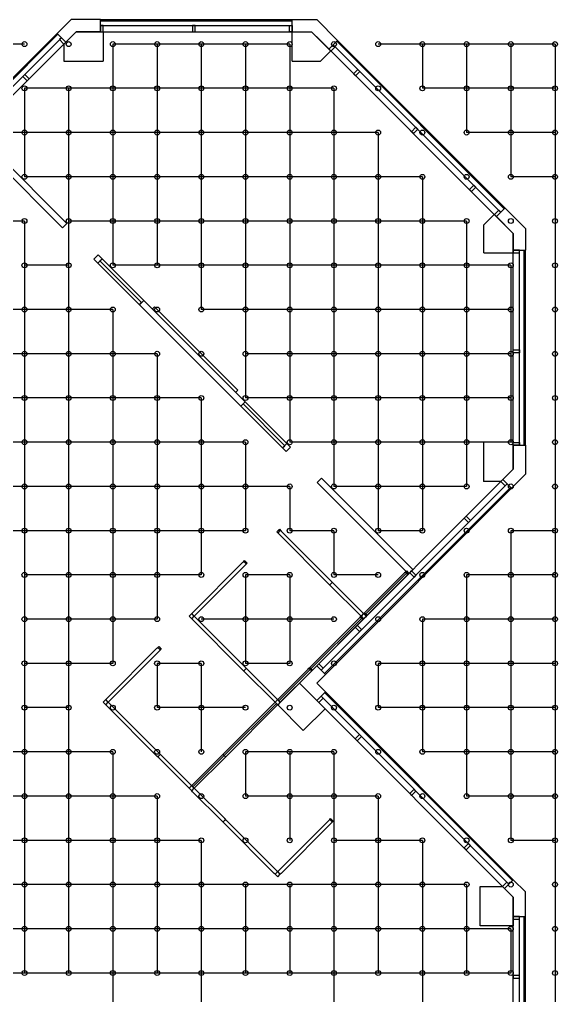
# Model space of a CAD drawing. Header units: inches. Extents: x 1102 to 3431, y 1202 to 3384.
# Drawn here: x 2972 to 3410, y 2590 to 3384 of the extents above; entities that cross this region are included whole.
import ezdxf

# ---------------------------------------------------------------- set-up
doc = ezdxf.new("R2010")
doc.units = ezdxf.units.IN
doc.header["$MEASUREMENT"] = 0
for name, color, linetype in [('E-B-FURR', 6, 'CONTINUOUS'), ('E-B-GLAZ', 8, 'CONTINUOUS'), ('E-B-MULL', 8, 'CONTINUOUS'), ('E-B-SHEL', 2, 'CONTINUOUS'), ('PANELS_201', 6, 'CONTINUOUS')]:
    doc.layers.add(name, color=color, linetype=linetype)

msp = doc.modelspace()

# ---------------------------------------------------------------- linework, layer by layer
at = {"layer": 'E-B-FURR'}
for p, q in [((3018.019847, 3374), (2858.142136, 3214)), ((3018.019847, 3374), (3194, 3374)), ((3040, 3374), (3040, 3350)), ((3008, 3363.857864), (3008, 3350)), ((3216.928932, 3366.928932), (3366.928932, 3216.928932)), ((3216.928932, 3350), (3225.393398, 3358.464466)), ((3008, 3350), (3040, 3350)), ((3194, 3350), (3216.928932, 3350)), ((3010.602384, 3217.99726), (2938.477493, 3290.122152)), ((3293.696699, 3290.161165), (3290.161165, 3293.696699)), ((3007.06685, 3214.461726), (2934.941959, 3286.586618)), ((3350, 3216.928932), (3358.464466, 3225.393398)), ((3350, 3194), (3350, 3216.928932)), ((3374, 3018.143267), (3374, 3194)), ((3188.976447, 3032.55213), (3032.522694, 3189.005882)), ((3192.51198, 3036.087664), (3036.058228, 3192.541416)), ((3149.790176, 3082.233401), (3081.907925, 3150.115652)), ((3374, 3039.99855), (3349.843079, 3039.99855)), ((3349.843079, 3039.99855), (3349.843079, 3007.99855)), ((3374, 3018.143267), (3214, 2858.142136)), ((3292.214037, 2936.385608), (3217.967825, 3010.63182)), ((3288.678503, 2932.850074), (3214.432291, 3007.096286)), ((3364, 3007.99855), (3349.843079, 3007.99855)), ((3289.650775, 2933.822346), (3288.678503, 2932.850074)), ((3291.241765, 2935.413336), (3292.214037, 2936.385608)), ((3203.039845, 2805.46268), (3182.180195, 2826.32233)), ((3366.928932, 2676.928932), (3220.717514, 2823.14035)), ((3374, 2318), (3374, 2654))]:
    msp.add_line(p, q, dxfattribs=at)
at = {"layer": 'E-B-FURR', "color": 3}
for p, q in [((2976, 3364), (2940, 3364)), ((3048, 3364), (3048, 3328)), ((3084, 3364), (3048, 3364)), ((3084, 3364), (3084, 3328)), ((3120, 3364), (3084, 3364)), ((3120, 3364), (3120, 3328)), ((3156, 3364), (3120, 3364)), ((3156, 3364), (3156, 3328)), ((3192, 3364), (3156, 3364)), ((3192, 3364), (3192, 3328)), ((3300, 3364), (3264, 3364)), ((3300, 3364), (3300, 3328)), ((3336, 3364), (3300, 3364)), ((3336, 3364), (3336, 3328)), ((3372, 3364), (3336, 3364)), ((3372, 3364), (3372, 3328)), ((3408, 3364), (3372, 3364)), ((3408, 3364), (3408, 3328)), ((2976, 3328), (2976, 3292)), ((3012, 3328), (2976, 3328)), ((3012, 3328), (3012, 3292)), ((3048, 3328), (3012, 3328)), ((3048, 3328), (3048, 3292)), ((3084, 3328), (3048, 3328)), ((3084, 3328), (3084, 3292)), ((3120, 3328), (3084, 3328)), ((3120, 3328), (3120, 3292)), ((3156, 3328), (3120, 3328)), ((3156, 3328), (3156, 3292)), ((3192, 3328), (3156, 3328)), ((3192, 3328), (3192, 3292)), ((3228, 3328), (3192, 3328)), ((3228, 3328), (3228, 3292)), ((3336, 3328), (3300, 3328)), ((3336, 3328), (3336, 3292)), ((3372, 3328), (3336, 3328)), ((3372, 3328), (3372, 3292)), ((3408, 3328), (3372, 3328)), ((3408, 3328), (3408, 3292)), ((2976, 3292), (2940, 3292)), ((2976, 3292), (2976, 3256)), ((3012, 3292), (2976, 3292)), ((3012, 3292), (3012, 3256)), ((3048, 3292), (3012, 3292)), ((3048, 3292), (3048, 3256)), ((3084, 3292), (3048, 3292)), ((3084, 3292), (3084, 3256)), ((3120, 3292), (3084, 3292)), ((3120, 3292), (3120, 3256)), ((3156, 3292), (3120, 3292)), ((3156, 3292), (3156, 3256)), ((3192, 3292), (3156, 3292)), ((3192, 3292), (3192, 3256)), ((3228, 3292), (3192, 3292)), ((3228, 3292), (3228, 3256)), ((3264, 3292), (3228, 3292)), ((3264, 3292), (3264, 3256)), ((3372, 3292), (3336, 3292)), ((3372, 3292), (3372, 3256)), ((3408, 3292), (3372, 3292)), ((3408, 3292), (3408, 3256)), ((3012, 3256), (2976, 3256)), ((3012, 3256), (3012, 3220)), ((3048, 3256), (3012, 3256)), ((3048, 3256), (3048, 3220)), ((3084, 3256), (3048, 3256)), ((3084, 3256), (3084, 3220)), ((3120, 3256), (3084, 3256)), ((3120, 3256), (3120, 3220)), ((3156, 3256), (3120, 3256)), ((3156, 3256), (3156, 3220)), ((3192, 3256), (3156, 3256)), ((3192, 3256), (3192, 3220)), ((3228, 3256), (3192, 3256)), ((3228, 3256), (3228, 3220)), ((3264, 3256), (3228, 3256)), ((3264, 3256), (3264, 3220)), ((3300, 3256), (3264, 3256)), ((3300, 3256), (3300, 3220)), ((3408, 3256), (3372, 3256)), ((3408, 3256), (3408, 3220)), ((2976, 3220), (2940, 3220)), ((2976, 3220), (2976, 3184)), ((3012, 3220), (3012, 3184)), ((3048, 3220), (3012, 3220)), ((3048, 3220), (3048, 3184)), ((3084, 3220), (3048, 3220)), ((3084, 3220), (3084, 3184)), ((3120, 3220), (3084, 3220)), ((3120, 3220), (3120, 3184)), ((3156, 3220), (3120, 3220)), ((3156, 3220), (3156, 3184)), ((3192, 3220), (3156, 3220)), ((3192, 3220), (3192, 3184)), ((3228, 3220), (3192, 3220)), ((3228, 3220), (3228, 3184)), ((3264, 3220), (3228, 3220)), ((3264, 3220), (3264, 3184)), ((3300, 3220), (3264, 3220)), ((3300, 3220), (3300, 3184)), ((3336, 3220), (3300, 3220)), ((3336, 3220), (3336, 3184)), ((3408, 3220), (3408, 3184)), ((2976, 3184), (2976, 3148)), ((3012, 3184), (2976, 3184)), ((3012, 3184), (3012, 3148)), ((3084, 3184), (3048, 3184)), ((3120, 3184), (3084, 3184)), ((3120, 3184), (3120, 3148)), ((3156, 3184), (3120, 3184)), ((3156, 3184), (3156, 3148)), ((3192, 3184), (3156, 3184)), ((3192, 3184), (3192, 3148)), ((3228, 3184), (3192, 3184)), ((3228, 3184), (3228, 3148)), ((3264, 3184), (3228, 3184)), ((3264, 3184), (3264, 3148)), ((3300, 3184), (3264, 3184)), ((3300, 3184), (3300, 3148)), ((3336, 3184), (3300, 3184)), ((3336, 3184), (3336, 3148)), ((3372, 3184), (3336, 3184)), ((3372, 3184), (3372, 3148)), ((3408, 3184), (3408, 3148)), ((2976, 3148), (2940, 3148)), ((2976, 3148), (2976, 3112)), ((3012, 3148), (2976, 3148)), ((3012, 3148), (3012, 3112)), ((3048, 3148), (3012, 3148)), ((3048, 3148), (3048, 3112)), ((3156, 3148), (3120, 3148)), ((3156, 3148), (3156, 3112)), ((3192, 3148), (3156, 3148)), ((3192, 3148), (3192, 3112)), ((3228, 3148), (3192, 3148)), ((3228, 3148), (3228, 3112)), ((3264, 3148), (3228, 3148)), ((3264, 3148), (3264, 3112)), ((3300, 3148), (3264, 3148)), ((3300, 3148), (3300, 3112)), ((3336, 3148), (3300, 3148)), ((3336, 3148), (3336, 3112)), ((3372, 3148), (3336, 3148)), ((3372, 3148), (3372, 3112)), ((3408, 3148), (3408, 3112)), ((2976, 3112), (2940, 3112)), ((2976, 3112), (2976, 3076)), ((3012, 3112), (2976, 3112)), ((3012, 3112), (3012, 3076)), ((3048, 3112), (3012, 3112)), ((3048, 3112), (3048, 3076)), ((3084, 3112), (3048, 3112)), ((3084, 3112), (3084, 3076)), ((3156, 3112), (3156, 3076)), ((3192, 3112), (3156, 3112)), ((3192, 3112), (3192, 3076)), ((3228, 3112), (3192, 3112)), ((3228, 3112), (3228, 3076)), ((3264, 3112), (3228, 3112)), ((3264, 3112), (3264, 3076)), ((3300, 3112), (3264, 3112)), ((3300, 3112), (3300, 3076)), ((3336, 3112), (3300, 3112)), ((3336, 3112), (3336, 3076)), ((3372, 3112), (3336, 3112)), ((3372, 3112), (3372, 3076)), ((3408, 3112), (3408, 3076)), ((2976, 3076), (2940, 3076)), ((2976, 3076), (2976, 3040)), ((3012, 3076), (2976, 3076)), ((3012, 3076), (3012, 3040)), ((3048, 3076), (3012, 3076)), ((3048, 3076), (3048, 3040)), ((3084, 3076), (3048, 3076)), ((3084, 3076), (3084, 3040)), ((3120, 3076), (3084, 3076)), ((3120, 3076), (3120, 3040)), ((3192, 3076), (3156, 3076)), ((3192, 3076), (3192, 3040)), ((3228, 3076), (3192, 3076)), ((3228, 3076), (3228, 3040)), ((3264, 3076), (3228, 3076)), ((3264, 3076), (3264, 3040)), ((3300, 3076), (3264, 3076)), ((3300, 3076), (3300, 3040)), ((3336, 3076), (3300, 3076)), ((3336, 3076), (3336, 3040)), ((3372, 3076), (3336, 3076)), ((3372, 3076), (3372, 3040)), ((3408, 3076), (3408, 3040)), ((2976, 3040), (2940, 3040)), ((2976, 3040), (2976, 3004)), ((3012, 3040), (2976, 3040)), ((3012, 3040), (3012, 3004)), ((3048, 3040), (3012, 3040)), ((3048, 3040), (3048, 3004)), ((3084, 3040), (3048, 3040)), ((3084, 3040), (3084, 3004)), ((3120, 3040), (3084, 3040)), ((3120, 3040), (3120, 3004)), ((3156, 3040), (3120, 3040)), ((3156, 3040), (3156, 3004)), ((3228, 3040), (3192, 3040)), ((3228, 3040), (3228, 3004)), ((3264, 3040), (3228, 3040)), ((3264, 3040), (3264, 3004)), ((3300, 3040), (3264, 3040)), ((3300, 3040), (3300, 3004)), ((3336, 3040), (3300, 3040)), ((3336, 3040), (3336, 3004)), ((3372, 3040), (3336, 3040)), ((3408, 3040), (3408, 3004)), ((2976, 3004), (2940, 3004)), ((2976, 3004), (2976, 2968)), ((3012, 3004), (2976, 3004)), ((3012, 3004), (3012, 2968)), ((3048, 3004), (3012, 3004)), ((3048, 3004), (3048, 2968)), ((3084, 3004), (3048, 3004)), ((3084, 3004), (3084, 2968)), ((3120, 3004), (3084, 3004)), ((3120, 3004), (3120, 2968)), ((3156, 3004), (3120, 3004)), ((3156, 3004), (3156, 2968)), ((3192, 3004), (3156, 3004)), ((3192, 3004), (3192, 2968)), ((3264, 3004), (3228, 3004)), ((3264, 3004), (3264, 2968)), ((3300, 3004), (3264, 3004)), ((3300, 3004), (3300, 2968)), ((3336, 3004), (3300, 3004)), ((3408, 3004), (3408, 2968)), ((2976, 2968), (2940, 2968)), ((2976, 2968), (2976, 2932)), ((3012, 2968), (2976, 2968)), ((3012, 2968), (3012, 2932)), ((3048, 2968), (3012, 2968)), ((3048, 2968), (3048, 2932)), ((3084, 2968), (3048, 2968)), ((3084, 2968), (3084, 2932)), ((3120, 2968), (3084, 2968)), ((3120, 2968), (3120, 2932)), ((3156, 2968), (3120, 2968)), ((3228, 2968), (3192, 2968)), ((3228, 2968), (3228, 2932)), ((3300, 2968), (3264, 2968)), ((3372, 2968), (3372, 2932)), ((3408, 2968), (3372, 2968)), ((3408, 2968), (3408, 2932)), ((2976, 2932), (2976, 2896)), ((3012, 2932), (2976, 2932)), ((3012, 2932), (3012, 2896)), ((3048, 2932), (3012, 2932)), ((3048, 2932), (3048, 2896)), ((3084, 2932), (3048, 2932)), ((3084, 2932), (3084, 2896)), ((3120, 2932), (3084, 2932)), ((3156, 2932), (3156, 2896)), ((3192, 2932), (3156, 2932)), ((3192, 2932), (3192, 2896)), ((3264, 2932), (3228, 2932)), ((3336, 2932), (3336, 2896)), ((3372, 2932), (3336, 2932)), ((3372, 2932), (3372, 2896)), ((3408, 2932), (3372, 2932)), ((3408, 2932), (3408, 2896)), ((2976, 2896), (2976, 2860)), ((3012, 2896), (2976, 2896)), ((3012, 2896), (3012, 2860)), ((3048, 2896), (3012, 2896)), ((3048, 2896), (3048, 2860)), ((3084, 2896), (3048, 2896)), ((3156, 2896), (3120, 2896)), ((3156, 2896), (3156, 2860)), ((3192, 2896), (3156, 2896)), ((3192, 2896), (3192, 2860)), ((3228, 2896), (3192, 2896)), ((3300, 2896), (3300, 2860)), ((3336, 2896), (3300, 2896)), ((3336, 2896), (3336, 2860)), ((3372, 2896), (3336, 2896)), ((3372, 2896), (3372, 2860)), ((3408, 2896), (3372, 2896)), ((3408, 2896), (3408, 2860)), ((2976, 2860), (2976, 2824)), ((3012, 2860), (2976, 2860)), ((3012, 2860), (3012, 2824)), ((3048, 2860), (3012, 2860)), ((3084, 2860), (3084, 2824)), ((3120, 2860), (3084, 2860)), ((3120, 2860), (3120, 2824)), ((3192, 2860), (3156, 2860)), ((3264, 2860), (3264, 2824)), ((3300, 2860), (3264, 2860)), ((3300, 2860), (3300, 2824)), ((3336, 2860), (3300, 2860)), ((3336, 2860), (3336, 2824)), ((3372, 2860), (3336, 2860)), ((3372, 2860), (3372, 2824)), ((3408, 2860), (3372, 2860)), ((3408, 2860), (3408, 2824)), ((2976, 2824), (2976, 2788)), ((3012, 2824), (2976, 2824)), ((3012, 2824), (3012, 2788)), ((3120, 2824), (3084, 2824)), ((3120, 2824), (3120, 2788)), ((3156, 2824), (3120, 2824)), ((3300, 2824), (3264, 2824)), ((3300, 2824), (3300, 2788)), ((3336, 2824), (3300, 2824)), ((3336, 2824), (3336, 2788)), ((3372, 2824), (3336, 2824)), ((3372, 2824), (3372, 2788)), ((3408, 2824), (3372, 2824)), ((3408, 2824), (3408, 2788)), ((2976, 2788), (2940, 2788)), ((2976, 2788), (2976, 2752)), ((3012, 2788), (2976, 2788)), ((3012, 2788), (3012, 2752)), ((3048, 2788), (3012, 2788)), ((3048, 2788), (3048, 2752)), ((3156, 2788), (3156, 2752)), ((3192, 2788), (3156, 2788)), ((3192, 2788), (3192, 2752)), ((3228, 2788), (3192, 2788)), ((3228, 2788), (3228, 2752)), ((3336, 2788), (3300, 2788)), ((3336, 2788), (3336, 2752)), ((3372, 2788), (3336, 2788)), ((3372, 2788), (3372, 2752)), ((3408, 2788), (3372, 2788)), ((3408, 2788), (3408, 2752)), ((2976, 2752), (2940, 2752)), ((2976, 2752), (2976, 2716)), ((3012, 2752), (2976, 2752)), ((3012, 2752), (3012, 2716)), ((3048, 2752), (3012, 2752)), ((3048, 2752), (3048, 2716)), ((3084, 2752), (3048, 2752)), ((3084, 2752), (3084, 2716)), ((3192, 2752), (3156, 2752)), ((3192, 2752), (3192, 2716)), ((3228, 2752), (3192, 2752)), ((3228, 2752), (3228, 2716)), ((3264, 2752), (3228, 2752)), ((3264, 2752), (3264, 2716)), ((3372, 2752), (3336, 2752)), ((3372, 2752), (3372, 2716)), ((3408, 2752), (3372, 2752)), ((3408, 2752), (3408, 2716)), ((2976, 2716), (2940, 2716)), ((2976, 2716), (2976, 2680)), ((3012, 2716), (2976, 2716)), ((3012, 2716), (3012, 2680)), ((3048, 2716), (3012, 2716)), ((3048, 2716), (3048, 2680)), ((3084, 2716), (3048, 2716)), ((3084, 2716), (3084, 2680)), ((3120, 2716), (3084, 2716)), ((3120, 2716), (3120, 2680)), ((3228, 2716), (3228, 2680)), ((3264, 2716), (3228, 2716)), ((3264, 2716), (3264, 2680)), ((3300, 2716), (3264, 2716)), ((3300, 2716), (3300, 2680)), ((3408, 2716), (3372, 2716)), ((3408, 2716), (3408, 2680)), ((2976, 2680), (2940, 2680)), ((2976, 2680), (2976, 2644)), ((3012, 2680), (2976, 2680)), ((3012, 2680), (3012, 2644)), ((3048, 2680), (3012, 2680)), ((3048, 2680), (3048, 2644)), ((3084, 2680), (3048, 2680)), ((3084, 2680), (3084, 2644)), ((3120, 2680), (3084, 2680)), ((3120, 2680), (3120, 2644)), ((3156, 2680), (3120, 2680)), ((3156, 2680), (3156, 2644)), ((3192, 2680), (3156, 2680)), ((3192, 2680), (3192, 2644)), ((3228, 2680), (3192, 2680)), ((3228, 2680), (3228, 2644)), ((3264, 2680), (3228, 2680)), ((3264, 2680), (3264, 2644)), ((3300, 2680), (3264, 2680)), ((3300, 2680), (3300, 2644)), ((3336, 2680), (3300, 2680)), ((3336, 2680), (3336, 2644)), ((3408, 2680), (3408, 2644)), ((2976, 2644), (2940, 2644)), ((2976, 2644), (2976, 2608)), ((3012, 2644), (2976, 2644)), ((3012, 2644), (3012, 2608)), ((3048, 2644), (3012, 2644)), ((3048, 2644), (3048, 2608)), ((3084, 2644), (3048, 2644)), ((3084, 2644), (3084, 2608)), ((3120, 2644), (3084, 2644)), ((3120, 2644), (3120, 2608)), ((3156, 2644), (3120, 2644)), ((3156, 2644), (3156, 2608)), ((3192, 2644), (3156, 2644)), ((3192, 2644), (3192, 2608)), ((3228, 2644), (3192, 2644)), ((3228, 2644), (3228, 2608)), ((3264, 2644), (3228, 2644)), ((3264, 2644), (3264, 2608)), ((3300, 2644), (3264, 2644)), ((3300, 2644), (3300, 2608)), ((3336, 2644), (3300, 2644)), ((3336, 2644), (3336, 2608)), ((3372, 2644), (3336, 2644)), ((3372, 2644), (3372, 2608)), ((3408, 2644), (3408, 2608)), ((2976, 2608), (2940, 2608)), ((3012, 2608), (2976, 2608)), ((3048, 2608), (3012, 2608)), ((3048, 2608), (3048, 2572)), ((3084, 2608), (3048, 2608)), ((3120, 2608), (3084, 2608)), ((3120, 2608), (3120, 2572)), ((3156, 2608), (3120, 2608)), ((3192, 2608), (3156, 2608)), ((3228, 2608), (3192, 2608)), ((3228, 2608), (3228, 2572)), ((3264, 2608), (3228, 2608)), ((3300, 2608), (3264, 2608)), ((3300, 2608), (3300, 2572)), ((3336, 2608), (3300, 2608)), ((3372, 2608), (3336, 2608)), ((3408, 2608), (3408, 2572))]:
    msp.add_line(p, q, dxfattribs=at)
at = {"layer": 'E-B-FURR'}
for points in [[(3194, 3350), (3194, 3374), (3209.857864, 3374), (3216.928932, 3366.928932)], [(3010.602384, 3217.99726), (3007.06685, 3214.461726)], [(3350, 3194), (3374, 3194), (3374, 3209.857864), (3366.928932, 3216.928932)], [(3036.058228, 3192.541416), (3032.522694, 3189.005882)], [(3081.907925, 3150.115652), (3080.338, 3148.545727)], [(3149.790176, 3082.233401), (3148.220251, 3080.663476)], [(3192.51198, 3036.087664), (3188.976447, 3032.55213)], [(3217.967825, 3010.63182), (3214.432291, 3007.096286)], [(3182.180195, 2826.32233), (3199.857864, 2844)], [(3199.857864, 2844), (3220.717514, 2823.14035)], [(3203.039845, 2805.46268), (3220.717514, 2823.14035)], [(3374, 2669.857864), (3374, 2646.519922), (3347, 2646.519922), (3347, 2678.519922), (3365.337942, 2678.519922)]]:
    msp.add_lwpolyline(points, dxfattribs=at)
for centre in [(2976, 3364), (3012, 3364), (3048, 3364), (3084, 3364), (3120, 3364), (3156, 3364), (3192, 3364), (3228, 3364), (3264, 3364), (3300, 3364), (3336, 3364), (3372, 3364), (3408, 3364), (2976, 3328), (3012, 3328), (3048, 3328), (3084, 3328), (3120, 3328), (3156, 3328), (3192, 3328), (3228, 3328), (3264, 3328), (3300, 3328), (3336, 3328), (3372, 3328), (3408, 3328), (2976, 3292), (3012, 3292), (3048, 3292), (3084, 3292), (3120, 3292), (3156, 3292), (3192, 3292), (3228, 3292), (3264, 3292), (3300, 3292), (3336, 3292), (3372, 3292), (3408, 3292), (2976, 3256), (3012, 3256), (3048, 3256), (3084, 3256), (3120, 3256), (3156, 3256), (3192, 3256), (3228, 3256), (3264, 3256), (3300, 3256), (3336, 3256), (3372, 3256), (3408, 3256), (2976, 3220), (3012, 3220), (3048, 3220), (3084, 3220), (3120, 3220), (3156, 3220), (3192, 3220), (3228, 3220), (3264, 3220), (3300, 3220), (3336, 3220), (3372, 3220), (3408, 3220), (2976, 3184), (3012, 3184), (3048, 3184), (3084, 3184), (3120, 3184), (3156, 3184), (3192, 3184), (3228, 3184), (3264, 3184), (3300, 3184), (3336, 3184), (3372, 3184), (3408, 3184), (2976, 3148), (3012, 3148), (3048, 3148), (3084, 3148), (3120, 3148), (3156, 3148), (3192, 3148), (3228, 3148), (3264, 3148), (3300, 3148), (3336, 3148), (3372, 3148), (3408, 3148), (2976, 3112), (3012, 3112), (3048, 3112), (3084, 3112), (3120, 3112), (3156, 3112), (3192, 3112), (3228, 3112), (3264, 3112), (3300, 3112), (3336, 3112), (3372, 3112), (3408, 3112), (2976, 3076), (3012, 3076), (3048, 3076), (3084, 3076), (3120, 3076), (3156, 3076), (3192, 3076), (3228, 3076), (3264, 3076), (3300, 3076), (3336, 3076), (3372, 3076), (3408, 3076), (2976, 3040), (3012, 3040), (3048, 3040), (3084, 3040), (3120, 3040), (3156, 3040), (3192, 3040), (3228, 3040), (3264, 3040), (3300, 3040), (3336, 3040), (3372, 3040), (3408, 3040), (2976, 3004), (3012, 3004), (3048, 3004), (3084, 3004), (3120, 3004), (3156, 3004), (3192, 3004), (3228, 3004), (3264, 3004), (3300, 3004), (3336, 3004), (3372, 3004), (3408, 3004), (2976, 2968), (3012, 2968), (3048, 2968), (3084, 2968), (3120, 2968), (3156, 2968), (3192, 2968), (3228, 2968), (3264, 2968), (3300, 2968), (3336, 2968), (3372, 2968), (3408, 2968), (2976, 2932), (3012, 2932), (3048, 2932), (3084, 2932), (3120, 2932), (3156, 2932), (3192, 2932), (3228, 2932), (3264, 2932), (3300, 2932), (3336, 2932), (3372, 2932), (3408, 2932), (2976, 2896), (3012, 2896), (3048, 2896), (3084, 2896), (3120, 2896), (3156, 2896), (3192, 2896), (3228, 2896), (3264, 2896), (3300, 2896), (3336, 2896), (3372, 2896), (3408, 2896), (2976, 2860), (3012, 2860), (3048, 2860), (3084, 2860), (3120, 2860), (3156, 2860), (3192, 2860), (3228, 2860), (3264, 2860), (3300, 2860), (3336, 2860), (3372, 2860), (3408, 2860), (2976, 2824), (3012, 2824), (3048, 2824), (3084, 2824), (3120, 2824), (3156, 2824), (3192, 2824), (3228, 2824), (3264, 2824), (3300, 2824), (3336, 2824), (3372, 2824), (3408, 2824), (2976, 2788), (3012, 2788), (3048, 2788), (3084, 2788), (3120, 2788), (3156, 2788), (3192, 2788), (3228, 2788), (3264, 2788), (3300, 2788), (3336, 2788), (3372, 2788), (3408, 2788), (2976, 2752), (3012, 2752), (3048, 2752), (3084, 2752), (3120, 2752), (3156, 2752), (3192, 2752), (3228, 2752), (3264, 2752), (3300, 2752), (3336, 2752), (3372, 2752), (3408, 2752), (2976, 2716), (3012, 2716), (3048, 2716), (3084, 2716), (3120, 2716), (3156, 2716), (3192, 2716), (3228, 2716), (3264, 2716), (3300, 2716), (3336, 2716), (3372, 2716), (3408, 2716), (2976, 2680), (3012, 2680), (3048, 2680), (3084, 2680), (3120, 2680), (3156, 2680), (3192, 2680), (3228, 2680), (3264, 2680), (3300, 2680), (3336, 2680), (3372, 2680), (3408, 2680), (2976, 2644), (3012, 2644), (3048, 2644), (3084, 2644), (3120, 2644), (3156, 2644), (3192, 2644), (3228, 2644), (3264, 2644), (3300, 2644), (3336, 2644), (3372, 2644), (3408, 2644), (2976, 2608), (3012, 2608), (3048, 2608), (3084, 2608), (3120, 2608), (3156, 2608), (3192, 2608), (3228, 2608), (3264, 2608), (3300, 2608), (3336, 2608), (3372, 2608), (3408, 2608)]:
    msp.add_circle(centre, 2, dxfattribs=at)
at = {"layer": 'E-B-GLAZ'}
for p, q in [((3037.90924, 3384), (3194, 3384)), ((3037.90924, 3383), (3194, 3383)), ((3037.90924, 3379), (3194, 3379)), ((3002.620262, 3372.73618), (2851.071068, 3221.071068)), ((3003.327368, 3372.029073), (2851.778175, 3220.363961)), ((3006.155796, 3369.200646), (2854.606602, 3217.535534)), ((3227.44004, 3363.488893), (3363.724414, 3227.204518)), ((3230.268467, 3366.31732), (3366.552842, 3230.032945)), ((3230.975573, 3367.024427), (3367.259948, 3230.740052)), ((3379, 3037.584424), (3379, 3194)), ((3383, 3037.584424), (3383, 3196.399693)), ((3384, 3037.584424), (3384, 3196.399693)), ((3069.583729, 3151.79952), (3073.119263, 3155.335054)), ((3186.152577, 3035.303779), (3189.688111, 3038.839313)), ((3369.011867, 3006.084006), (3217.535534, 2854.606602)), ((3371.840295, 3003.255579), (3220.363961, 2851.778175)), ((3372.547401, 3002.548472), (3221.071068, 2851.071068)), ((3373.292893, 2683.292893), (3220.363961, 2836.221825)), ((3374, 2684), (3221.071068, 2836.928932)), ((3370.464466, 2680.464466), (3217.535534, 2833.393398)), ((3379, 2318), (3379, 2654)), ((3383, 2318), (3383, 2654)), ((3384, 2318), (3384, 2654))]:
    msp.add_line(p, q, dxfattribs=at)
for points in [[(3073.119263, 3155.335054), (3069.583729, 3151.79952), (3071.449534, 3153.665325), (3037.508408, 3187.606451), (3039.178137, 3189.27618), (3035.642603, 3185.740646)], [(3189.688111, 3038.839313), (3186.152577, 3035.303779), (3188.018382, 3037.169584), (3154.077256, 3071.110709), (3155.746985, 3072.780438), (3152.211451, 3069.244904)]]:
    msp.add_lwpolyline(points, dxfattribs=at)
at = {"layer": 'E-B-MULL'}
for points in [[(3037.90924, 3379), (3037.90924, 3374), (3040.15924, 3374), (3040.15924, 3379)], [(3112.875, 3379), (3112.875, 3374), (3115.125, 3374), (3115.125, 3379)], [(3194, 3379), (3194, 3374), (3191.75, 3374), (3191.75, 3379)], [(3004.564805, 3367.609656), (3008.100339, 3364.074122), (3009.691329, 3365.665112), (3006.155796, 3369.200646)], [(3228.979523, 3361.846415), (3225.443989, 3358.310881), (3223.852999, 3359.901871), (3227.388533, 3363.437405)], [(2974.655069, 3337.584001), (2978.190602, 3334.048467), (2979.781593, 3335.639457), (2976.246059, 3339.174991)], [(3249.102291, 3341.826641), (3245.566757, 3338.291108), (3243.975767, 3339.882098), (3247.5113, 3343.417632)], [(3296.259961, 3294.668971), (3292.724427, 3291.133437), (3291.133437, 3292.724427), (3294.668971, 3296.259961)], [(3341.826641, 3249.102291), (3338.291108, 3245.566757), (3339.882098, 3243.975767), (3343.417632, 3247.5113)], [(3363.814251, 3227.294354), (3360.278717, 3223.75882), (3358.687726, 3225.34981), (3362.22326, 3228.885344)], [(3379, 3196.399693), (3374, 3196.399693), (3374, 3194.149693), (3379, 3194.149693)], [(3379, 3112.875), (3374, 3112.875), (3374, 3115.125), (3379, 3115.125)], [(3379, 3037.584424), (3374, 3037.584424), (3374, 3039.834424), (3379, 3039.834424)], [(3367.420877, 3004.493016), (3363.885343, 3008.02855), (3365.476334, 3009.61954), (3369.011867, 3006.084006)], [(3337.584001, 2974.655069), (3334.048467, 2978.190602), (3335.639457, 2979.781593), (3339.174991, 2976.246059)], [(3293.204505, 2930.275573), (3289.668971, 2933.811107), (3291.259961, 2935.402097), (3294.795495, 2931.866563)], [(3250.415999, 2887.487067), (3246.880465, 2891.022601), (3245.289475, 2889.431611), (3248.825009, 2885.896077)], [(3217.535534, 2854.606602), (3214, 2858.142136), (3215.59099, 2859.733126), (3219.126524, 2856.197592)], [(3217.535534, 2833.393398), (3214, 2829.857864), (3215.59099, 2828.266874), (3219.126524, 2831.802408)], [(3250.415999, 2800.512933), (3246.880465, 2796.977399), (3245.289475, 2798.568389), (3248.825009, 2802.103923)], [(3293.204505, 2757.724427), (3289.668971, 2754.188893), (3291.259961, 2752.597903), (3294.795495, 2756.133437)], [(3337.584001, 2713.344931), (3334.048467, 2709.809398), (3335.639457, 2708.218407), (3339.174991, 2711.753941)], [(3368.873476, 2682.055456), (3365.337942, 2678.519922), (3366.928932, 2676.928932), (3370.464466, 2680.464466)], [(3379, 2654), (3374, 2654), (3374, 2651.75), (3379, 2651.75)], [(3379, 2606), (3374, 2606), (3374, 2603.75), (3379, 2603.75)]]:
    msp.add_lwpolyline(points, close=True, dxfattribs=at)
at = {"layer": 'E-B-SHEL'}
for p, q in [((3002.620262, 3372.73618), (3014, 3384)), ((3037.90924, 3384), (3014, 3384)), ((3037.90924, 3374), (3037.90924, 3384)), ((3194, 3374), (3194, 3384)), ((3194, 3384), (3214, 3384)), ((3230.975573, 3367.024427), (3214, 3384)), ((3009.691329, 3365.665112), (3002.620262, 3372.73618)), ((3009.691329, 3365.665112), (3018.142136, 3374)), ((3037.90924, 3374), (3018.142136, 3374)), ((3194, 3374), (3209.857864, 3374)), ((3223.904506, 3359.953359), (3209.857864, 3374)), ((3223.853011, 3359.901864), (3230.975573, 3367.024427)), ((3367.349784, 3230.829888), (3360.278717, 3223.75882)), ((3384, 3214), (3367.259948, 3230.740052)), ((3374, 3209.857864), (3360.329429, 3223.739782)), ((3374, 3209.857864), (3374, 3194)), ((3384, 3214), (3384, 3196.399693)), ((3374, 3196.399693), (3384, 3196.399693)), ((3374, 3037.584424), (3384, 3037.584424)), ((3374, 3037.584424), (3374, 3018.142136)), ((3384, 3037.584424), (3384, 3014)), ((3365.476334, 3009.61954), (3374, 3018.142136)), ((3372.547401, 3002.548472), (3384, 3014)), ((3365.476334, 3009.61954), (3372.547401, 3002.548472)), ((3214, 2858.142136), (3199.857864, 2844)), ((3221.071068, 2851.071068), (3214, 2858.142136)), ((3214, 2829.857864), (3199.857864, 2844)), ((3221.071068, 2851.071068), (3214, 2844)), ((3221.071068, 2836.928932), (3214, 2844)), ((3221.071068, 2836.928932), (3214, 2829.857864)), ((3366.928932, 2676.928932), (3374, 2684)), ((3366.928932, 2676.928932), (3374, 2669.857864)), ((3374, 2684), (3384, 2674)), ((3374, 2654), (3374, 2669.857864)), ((3384, 2654), (3384, 2674)), ((3374, 2654), (3384, 2654))]:
    msp.add_line(p, q, dxfattribs=at)
at = {"layer": 'PANELS_201', "linetype": 'Continuous'}
for p, q in [((3254.305087, 2898.447222), (3252.183766, 2900.568542)), ((3250.062446, 2898.447222), (3252.183766, 2896.325902)), ((3209.757359, 2853.899495), (3207.636039, 2856.020815))]:
    msp.add_line(p, q, dxfattribs=at)
for points in [[(3182.887302, 2965.622366), (3182.180195, 2966.329473), (3181.473088, 2967.03658), (3183.594408, 2969.1579), (3185.008622, 2967.743687)], [(3184.301515, 2968.450793), (3182.180195, 2966.329473)], [(3223.899495, 2924.610173), (3182.887302, 2965.622366)], [(3226.020815, 2926.731493), (3185.008622, 2967.743687)], [(3112.88373, 2901.275649), (3153.895924, 2942.287843)], [(3115.005051, 2899.154329), (3156.017244, 2940.166522)], [(3153.895924, 2942.287843), (3154.60303, 2942.994949), (3155.310137, 2943.702056), (3157.431458, 2941.580736), (3156.017244, 2940.166522)], [(3156.724351, 2940.873629), (3154.60303, 2942.994949)], [(3285.417785, 2933.802561), (3252.890873, 2901.275649)], [(3287.185552, 2933.449008), (3253.244426, 2899.507882)], [(3287.539105, 2931.681241), (3255.012193, 2899.154329)], [(3285.495675, 2933.948652), (3286.23882, 2934.617782), (3286.981965, 2935.286913), (3288.989357, 2933.057478), (3287.503067, 2931.719217)], [(3288.246212, 2932.388348), (3286.23882, 2934.617782)], [(3225.313708, 2923.195959), (3223.899495, 2924.610173)], [(3224.606602, 2923.903066), (3226.727922, 2926.024387)], [(3249.355339, 2899.154329), (3225.313708, 2923.195959)], [(3227.435029, 2925.31728), (3226.020815, 2926.731493)], [(3251.476659, 2901.275649), (3227.435029, 2925.31728)], [(3112.176624, 2900.568542), (3110.055303, 2898.447222), (3112.176624, 2896.325902)], [(3115.005051, 2899.154329), (3114.297944, 2898.447222), (3112.176624, 2900.568542), (3112.88373, 2901.275649)], [(3251.476659, 2901.275649), (3252.183766, 2900.568542), (3250.062446, 2898.447222), (3249.355339, 2899.154329)], [(3252.890873, 2897.033009), (3252.183766, 2896.325902), (3251.476659, 2895.618795), (3249.355339, 2897.740115), (3250.769553, 2899.154329)], [(3251.476659, 2899.861436), (3252.183766, 2900.568542), (3252.890873, 2901.275649), (3255.012193, 2899.154329), (3253.59798, 2897.740115)], [(3255.012193, 2899.154329), (3254.305087, 2898.447222), (3252.183766, 2900.568542), (3252.890873, 2901.275649)], [(3112.88373, 2895.618795), (3112.176624, 2896.325902), (3114.297944, 2898.447222), (3115.005051, 2897.740115)], [(3153.895924, 2854.606602), (3112.88373, 2895.618795)], [(3156.017244, 2856.727922), (3115.005051, 2897.740115)], [(3249.355339, 2897.740115), (3208.343146, 2856.727922)], [(3251.123106, 2897.386562), (3208.696699, 2854.960155)], [(3251.476659, 2895.618795), (3210.464466, 2854.606602)], [(3249.355339, 2897.740115), (3250.062446, 2898.447222), (3252.183766, 2896.325902), (3251.476659, 2895.618795)], [(3254.305087, 2898.447222), (3252.183766, 2896.325902)], [(3042.880159, 2831.272078), (3083.892352, 2872.284271)], [(3045.001479, 2829.150758), (3086.013673, 2870.162951)], [(3083.892352, 2872.284271), (3084.599459, 2872.991378), (3085.306566, 2873.698485), (3087.427886, 2871.577164), (3086.013673, 2870.162951)], [(3086.720779, 2870.870058), (3084.599459, 2872.991378)], [(3155.310137, 2853.192388), (3153.895924, 2854.606602)], [(3154.60303, 2853.899495), (3156.724351, 2856.020815)], [(3179.351768, 2829.150758), (3155.310137, 2853.192388)], [(3157.431458, 2855.313708), (3156.017244, 2856.727922)], [(3181.473088, 2831.272078), (3157.431458, 2855.313708)], [(3206.928932, 2855.313708), (3182.887302, 2831.272078)], [(3208.696699, 2854.960155), (3183.240855, 2829.504311)], [(3209.050253, 2853.192388), (3185.008622, 2829.150758)], [(3206.928932, 2855.313708), (3207.636039, 2856.020815), (3208.343146, 2856.727922), (3210.464466, 2854.606602), (3209.050253, 2853.192388)], [(3208.343146, 2856.727922), (3206.928932, 2855.313708)], [(3209.757359, 2853.899495), (3207.636039, 2856.020815)], [(3210.464466, 2854.606602), (3209.050253, 2853.192388)], [(3042.173052, 2830.564971), (3040.051732, 2828.443651), (3042.173052, 2826.32233)], [(3045.001479, 2829.150758), (3044.294373, 2828.443651), (3042.173052, 2830.564971), (3042.880159, 2831.272078)], [(3042.880159, 2825.615224), (3042.173052, 2826.32233), (3044.294373, 2828.443651), (3045.001479, 2827.736544)], [(3086.013673, 2786.724351), (3045.001479, 2827.736544)], [(3138.339574, 2786.724351), (3179.351768, 2827.736544)], [(3181.473088, 2831.272078), (3182.180195, 2830.564971), (3180.058875, 2828.443651), (3179.351768, 2829.150758)], [(3179.351768, 2827.736544), (3180.058875, 2828.443651), (3182.180195, 2826.32233), (3181.473088, 2825.615224)], [(3185.008622, 2829.150758), (3184.301515, 2828.443651), (3182.180195, 2830.564971), (3182.887302, 2831.272078)], [(3184.301515, 2828.443651), (3182.180195, 2826.32233)], [(3083.892352, 2784.60303), (3042.880159, 2825.615224)], [(3138.693128, 2784.956584), (3181.119535, 2827.382991)], [(3140.460895, 2784.60303), (3181.473088, 2825.615224)], [(3085.306566, 2783.188817), (3083.892352, 2784.60303)], [(3084.599459, 2783.895924), (3086.720779, 2786.017244)], [(3109.348196, 2759.147186), (3085.306566, 2783.188817)], [(3087.427886, 2785.310137), (3086.013673, 2786.724351)], [(3111.469517, 2761.268507), (3087.427886, 2785.310137)], [(3112.88373, 2761.268507), (3136.925361, 2785.310137)], [(3113.237284, 2759.50074), (3138.693128, 2784.956584)], [(3115.005051, 2759.147186), (3139.046681, 2783.188817)], [(3136.925361, 2785.310137), (3138.339574, 2786.724351)], [(3137.632468, 2786.017244), (3139.753788, 2783.895924)], [(3139.046681, 2783.188817), (3140.460895, 2784.60303)], [(3111.469517, 2761.268507), (3112.176624, 2760.5614), (3110.055303, 2758.440079), (3109.348196, 2759.147186)], [(3112.176624, 2756.318759), (3110.055303, 2758.440079)], [(3115.005051, 2759.147186), (3114.297944, 2758.440079), (3112.176624, 2760.5614), (3112.88373, 2761.268507)], [(3112.88373, 2755.611652), (3112.176624, 2756.318759), (3114.297944, 2758.440079), (3115.005051, 2757.732973)], [(3139.046681, 2733.691342), (3115.005051, 2757.732973)], [(3136.925361, 2731.570022), (3112.88373, 2755.611652)], [(3137.632468, 2730.862915), (3139.753788, 2732.984235)], [(3140.460895, 2732.277129), (3139.046681, 2733.691342)], [(3181.473088, 2691.264935), (3140.460895, 2732.277129)], [(3223.899495, 2732.277129), (3182.887302, 2691.264935)], [(3223.899495, 2732.277129), (3224.606602, 2732.984235), (3225.313708, 2733.691342), (3227.435029, 2731.570022), (3226.020815, 2730.155808)], [(3226.727922, 2730.862915), (3224.606602, 2732.984235)], [(3138.339574, 2730.155808), (3136.925361, 2731.570022)], [(3179.351768, 2689.143615), (3138.339574, 2730.155808)], [(3226.020815, 2730.155808), (3185.008622, 2689.143615)], [(3181.473088, 2691.264935), (3182.180195, 2690.557828), (3180.058875, 2688.436508), (3179.351768, 2689.143615)], [(3180.058875, 2688.436508), (3182.180195, 2686.315188), (3184.301515, 2688.436508)], [(3185.008622, 2689.143615), (3184.301515, 2688.436508), (3182.180195, 2690.557828), (3182.887302, 2691.264935)]]:
    msp.add_lwpolyline(points, dxfattribs=at)

doc.saveas('drawing.dxf')
